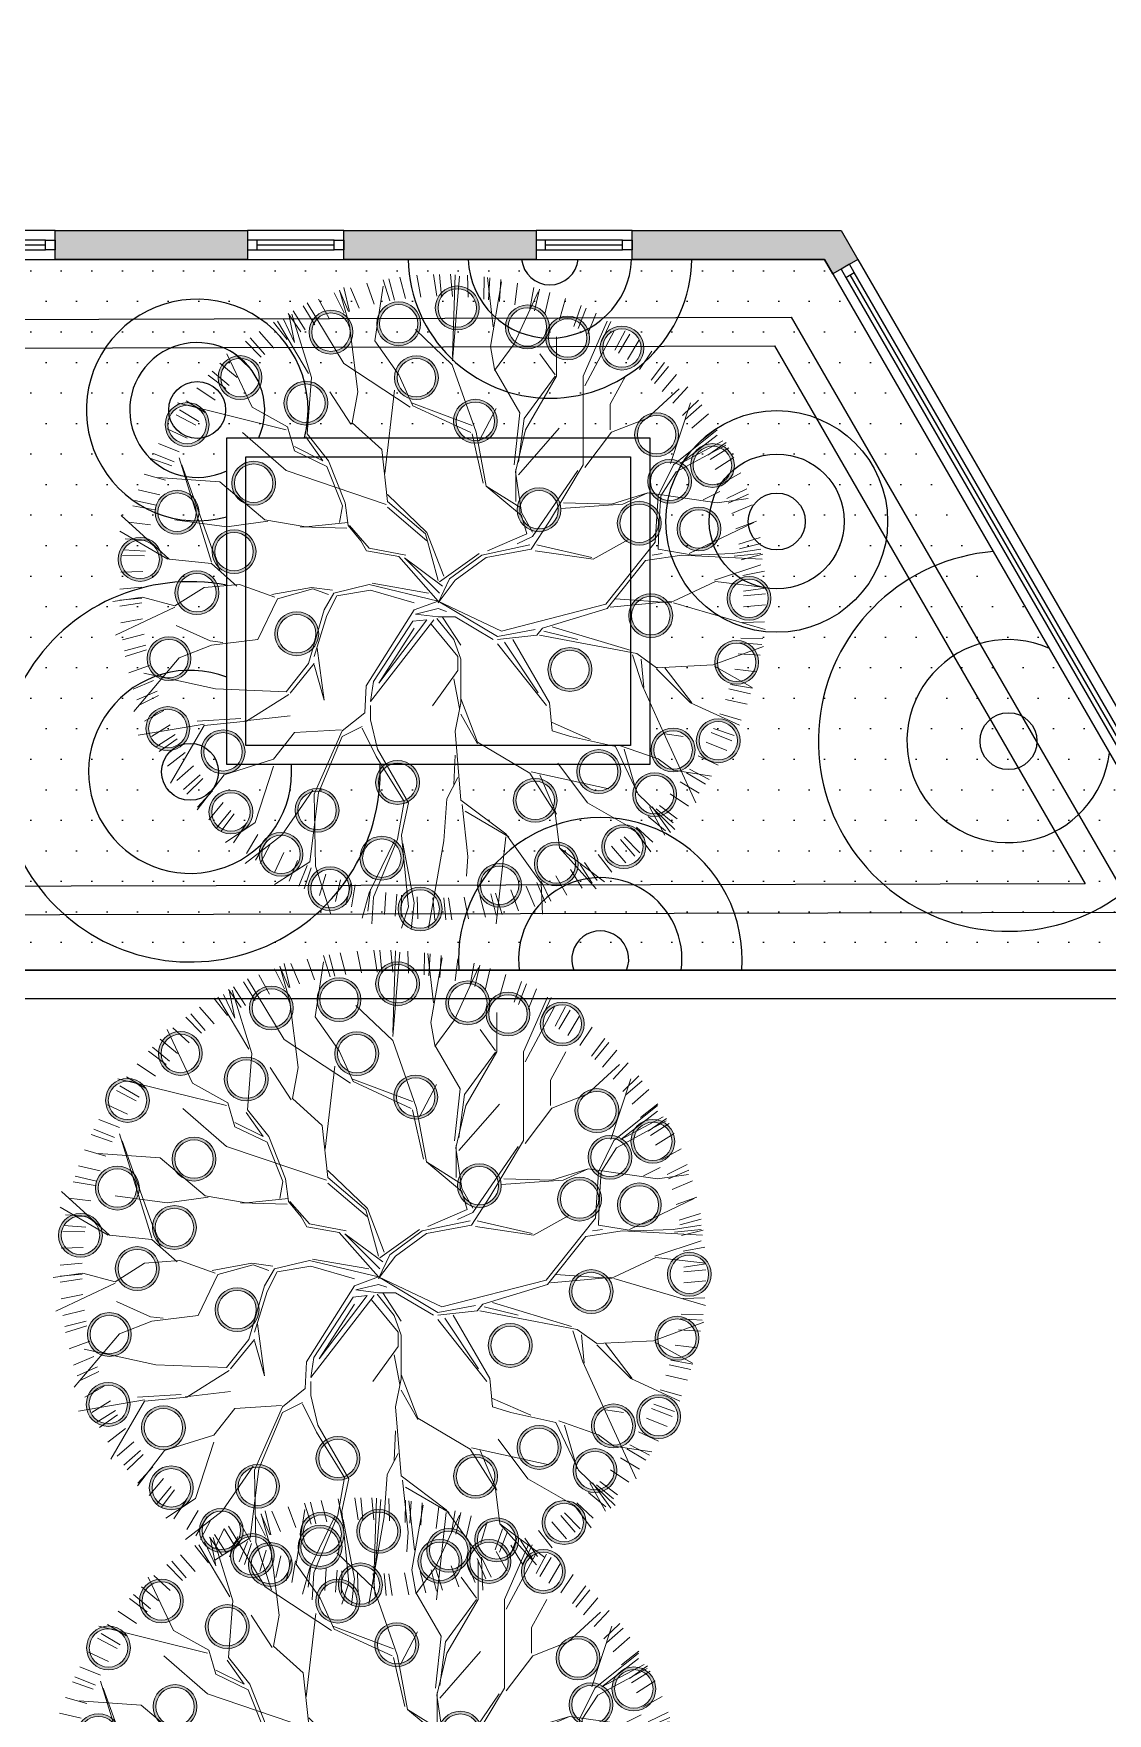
# Model space of a CAD drawing. Header units: metres. Extents: x 1769 to 3632, y 809 to 2652.
# Drawn here: x 2720.28 to 2725.86, y 1864 to 1872.74 of the extents above; entities that cross this region are included whole.
import ezdxf

# ---------------------------------------------------------------- set-up
doc = ezdxf.new("R2010")
doc.units = ezdxf.units.M
doc.header["$LTSCALE"] = 10
for name, color, linetype in [('A-FLOR-LEVL', 2, 'Continuous'), ('A-GLAZ', 150, 'Continuous'), ('A-PATT+', 8, 'Continuous'), ('A-WALL', 6, 'Continuous'), ('A-WALL-PATT', 8, 'Continuous'), ('L-PLNT-TREE', 66, 'Continuous'), ('L-POND+', 134, 'Continuous')]:
    doc.layers.add(name, color=color, linetype=linetype)

# ---------------------------------------------------------------- blocks, each defined once
blk = doc.blocks.new('REFERENCIA TOPOGRAFIA - SAN CRISTOBAL UTM$0$A$C383E4EAB')
at = {"layer": 'L-PLNT-TREE', "linetype": 'Continuous', "lineweight": 5}
h = blk.add_hatch(color=256, dxfattribs=at)
edge = h.paths.add_edge_path()
edge.add_arc((5.971, 10.8), 0.38, 0, 360)
edge = h.paths.add_edge_path(flags=16)
edge.add_arc((5.971, 10.8), 0.333, 0, 360)
h = blk.add_hatch(color=256, dxfattribs=at)
edge = h.paths.add_edge_path()
edge.add_arc((4.957, 10.525), 0.38, 0, 360)
edge = h.paths.add_edge_path(flags=16)
edge.add_arc((4.957, 10.525), 0.333, 0, 360)
h = blk.add_hatch(color=256, dxfattribs=at)
edge = h.paths.add_edge_path()
edge.add_arc((7.188, 10.47), 0.38, 0, 360)
edge = h.paths.add_edge_path(flags=16)
edge.add_arc((7.188, 10.47), 0.333, 0, 360)
h = blk.add_hatch(color=256, dxfattribs=at)
edge = h.paths.add_edge_path()
edge.add_arc((3.782, 10.379), 0.38, 0, 360)
edge = h.paths.add_edge_path(flags=16)
edge.add_arc((3.782, 10.379), 0.333, 0, 360)
h = blk.add_hatch(color=256, dxfattribs=at)
edge = h.paths.add_edge_path()
edge.add_arc((7.885, 10.277), 0.38, 0, 360)
edge = h.paths.add_edge_path(flags=16)
edge.add_arc((7.885, 10.277), 0.333, 0, 360)
h = blk.add_hatch(color=256, dxfattribs=at)
edge = h.paths.add_edge_path()
edge.add_arc((8.825, 10.103), 0.38, 0, 360)
edge = h.paths.add_edge_path(flags=16)
edge.add_arc((8.825, 10.103), 0.333, 0, 360)
h = blk.add_hatch(color=256, dxfattribs=at)
edge = h.paths.add_edge_path()
edge.add_arc((2.206, 9.592), 0.38, 0, 360)
edge = h.paths.add_edge_path(flags=16)
edge.add_arc((2.206, 9.592), 0.333, 0, 360)
h = blk.add_hatch(color=256, dxfattribs=at)
edge = h.paths.add_edge_path()
edge.add_arc((5.264, 9.589), 0.38, 0, 360)
edge = h.paths.add_edge_path(flags=16)
edge.add_arc((5.264, 9.589), 0.333, 0, 360)
h = blk.add_hatch(color=256, dxfattribs=at)
edge = h.paths.add_edge_path()
edge.add_arc((3.348, 9.148), 0.38, 0, 360)
edge = h.paths.add_edge_path(flags=16)
edge.add_arc((3.348, 9.148), 0.333, 0, 360)
h = blk.add_hatch(color=256, dxfattribs=at)
edge = h.paths.add_edge_path()
edge.add_arc((1.29, 8.778), 0.38, 0, 360)
edge = h.paths.add_edge_path(flags=16)
edge.add_arc((1.29, 8.778), 0.333, 0, 360)
h = blk.add_hatch(color=256, dxfattribs=at)
edge = h.paths.add_edge_path()
edge.add_arc((6.286, 8.835), 0.38, 0, 360)
edge = h.paths.add_edge_path(flags=16)
edge.add_arc((6.286, 8.835), 0.333, 0, 360)
h = blk.add_hatch(color=256, dxfattribs=at)
edge = h.paths.add_edge_path()
edge.add_arc((9.426, 8.602), 0.38, 0, 360)
edge = h.paths.add_edge_path(flags=16)
edge.add_arc((9.426, 8.602), 0.333, 0, 360)
h = blk.add_hatch(color=256, dxfattribs=at)
edge = h.paths.add_edge_path()
edge.add_arc((10.395, 8.068), 0.38, 0, 360)
edge = h.paths.add_edge_path(flags=16)
edge.add_arc((10.395, 8.068), 0.333, 0, 360)
h = blk.add_hatch(color=256, dxfattribs=at)
edge = h.paths.add_edge_path()
edge.add_arc((9.652, 7.792), 0.38, 0, 360)
edge = h.paths.add_edge_path(flags=16)
edge.add_arc((9.652, 7.792), 0.333, 0, 360)
h = blk.add_hatch(color=256, dxfattribs=at)
edge = h.paths.add_edge_path()
edge.add_arc((2.443, 7.761), 0.38, 0, 360)
edge = h.paths.add_edge_path(flags=16)
edge.add_arc((2.443, 7.761), 0.333, 0, 360)
h = blk.add_hatch(color=256, dxfattribs=at)
edge = h.paths.add_edge_path()
edge.add_arc((1.116, 7.258), 0.38, 0, 360)
edge = h.paths.add_edge_path(flags=16)
edge.add_arc((1.116, 7.258), 0.333, 0, 360)
h = blk.add_hatch(color=256, dxfattribs=at)
edge = h.paths.add_edge_path()
edge.add_arc((7.389, 7.3), 0.38, 0, 360)
edge = h.paths.add_edge_path(flags=16)
edge.add_arc((7.389, 7.3), 0.333, 0, 360)
h = blk.add_hatch(color=256, dxfattribs=at)
edge = h.paths.add_edge_path()
edge.add_arc((9.125, 7.067), 0.38, 0, 360)
edge = h.paths.add_edge_path(flags=16)
edge.add_arc((9.125, 7.067), 0.333, 0, 360)
h = blk.add_hatch(color=256, dxfattribs=at)
edge = h.paths.add_edge_path()
edge.add_arc((10.161, 6.967), 0.38, 0, 360)
edge = h.paths.add_edge_path(flags=16)
edge.add_arc((10.161, 6.967), 0.333, 0, 360)
h = blk.add_hatch(color=256, dxfattribs=at)
edge = h.paths.add_edge_path()
edge.add_arc((0.475, 6.439), 0.38, 0, 360)
edge = h.paths.add_edge_path(flags=16)
edge.add_arc((0.475, 6.439), 0.333, 0, 360)
h = blk.add_hatch(color=256, dxfattribs=at)
edge = h.paths.add_edge_path()
edge.add_arc((2.104, 6.575), 0.38, 0, 360)
edge = h.paths.add_edge_path(flags=16)
edge.add_arc((2.104, 6.575), 0.333, 0, 360)
h = blk.add_hatch(color=256, dxfattribs=at)
edge = h.paths.add_edge_path()
edge.add_arc((1.459, 5.863), 0.38, 0, 360)
edge = h.paths.add_edge_path(flags=16)
edge.add_arc((1.459, 5.863), 0.333, 0, 360)
h = blk.add_hatch(color=256, dxfattribs=at)
edge = h.paths.add_edge_path()
edge.add_arc((11.029, 5.765), 0.38, 0, 360)
edge = h.paths.add_edge_path(flags=16)
edge.add_arc((11.029, 5.765), 0.333, 0, 360)
h = blk.add_hatch(color=256, dxfattribs=at)
edge = h.paths.add_edge_path()
edge.add_arc((9.326, 5.465), 0.38, 0, 360)
edge = h.paths.add_edge_path(flags=16)
edge.add_arc((9.326, 5.465), 0.333, 0, 360)
h = blk.add_hatch(color=256, dxfattribs=at)
edge = h.paths.add_edge_path()
edge.add_arc((3.19, 5.151), 0.38, 0, 360)
edge = h.paths.add_edge_path(flags=16)
edge.add_arc((3.19, 5.151), 0.333, 0, 360)
h = blk.add_hatch(color=256, dxfattribs=at)
edge = h.paths.add_edge_path()
edge.add_arc((0.975, 4.72), 0.38, 0, 360)
edge = h.paths.add_edge_path(flags=16)
edge.add_arc((0.975, 4.72), 0.333, 0, 360)
h = blk.add_hatch(color=256, dxfattribs=at)
edge = h.paths.add_edge_path()
edge.add_arc((10.814, 4.656), 0.38, 0, 360)
edge = h.paths.add_edge_path(flags=16)
edge.add_arc((10.814, 4.656), 0.333, 0, 360)
h = blk.add_hatch(color=256, dxfattribs=at)
edge = h.paths.add_edge_path()
edge.add_arc((7.923, 4.531), 0.38, 0, 360)
edge = h.paths.add_edge_path(flags=16)
edge.add_arc((7.923, 4.531), 0.333, 0, 360)
h = blk.add_hatch(color=256, dxfattribs=at)
edge = h.paths.add_edge_path()
edge.add_arc((0.955, 3.508), 0.38, 0, 360)
edge = h.paths.add_edge_path(flags=16)
edge.add_arc((0.955, 3.508), 0.333, 0, 360)
h = blk.add_hatch(color=256, dxfattribs=at)
edge = h.paths.add_edge_path()
edge.add_arc((9.713, 3.136), 0.38, 0, 360)
edge = h.paths.add_edge_path(flags=16)
edge.add_arc((9.713, 3.136), 0.333, 0, 360)
h = blk.add_hatch(color=256, dxfattribs=at)
edge = h.paths.add_edge_path()
edge.add_arc((10.495, 3.296), 0.38, 0, 360)
edge = h.paths.add_edge_path(flags=16)
edge.add_arc((10.495, 3.296), 0.333, 0, 360)
h = blk.add_hatch(color=256, dxfattribs=at)
edge = h.paths.add_edge_path()
edge.add_arc((1.913, 3.104), 0.38, 0, 360)
edge = h.paths.add_edge_path(flags=16)
edge.add_arc((1.913, 3.104), 0.333, 0, 360)
h = blk.add_hatch(color=256, dxfattribs=at)
edge = h.paths.add_edge_path()
edge.add_arc((4.937, 2.573), 0.38, 0, 360)
edge = h.paths.add_edge_path(flags=16)
edge.add_arc((4.937, 2.573), 0.333, 0, 360)
h = blk.add_hatch(color=256, dxfattribs=at)
edge = h.paths.add_edge_path()
edge.add_arc((8.424, 2.762), 0.38, 0, 360)
edge = h.paths.add_edge_path(flags=16)
edge.add_arc((8.424, 2.762), 0.333, 0, 360)
h = blk.add_hatch(color=256, dxfattribs=at)
edge = h.paths.add_edge_path()
edge.add_arc((7.322, 2.262), 0.38, 0, 360)
edge = h.paths.add_edge_path(flags=16)
edge.add_arc((7.322, 2.262), 0.333, 0, 360)
h = blk.add_hatch(color=256, dxfattribs=at)
edge = h.paths.add_edge_path()
edge.add_arc((9.393, 2.362), 0.38, 0, 360)
edge = h.paths.add_edge_path(flags=16)
edge.add_arc((9.393, 2.362), 0.333, 0, 360)
h = blk.add_hatch(color=256, dxfattribs=at)
edge = h.paths.add_edge_path()
edge.add_arc((2.048, 2.062), 0.38, 0, 360)
edge = h.paths.add_edge_path(flags=16)
edge.add_arc((2.048, 2.062), 0.333, 0, 360)
h = blk.add_hatch(color=256, dxfattribs=at)
edge = h.paths.add_edge_path()
edge.add_arc((3.542, 2.089), 0.38, 0, 360)
edge = h.paths.add_edge_path(flags=16)
edge.add_arc((3.542, 2.089), 0.333, 0, 360)
h = blk.add_hatch(color=256, dxfattribs=at)
edge = h.paths.add_edge_path()
edge.add_arc((8.858, 1.461), 0.38, 0, 360)
edge = h.paths.add_edge_path(flags=16)
edge.add_arc((8.858, 1.461), 0.333, 0, 360)
h = blk.add_hatch(color=256, dxfattribs=at)
edge = h.paths.add_edge_path()
edge.add_arc((2.917, 1.326), 0.38, 0, 360)
edge = h.paths.add_edge_path(flags=16)
edge.add_arc((2.917, 1.326), 0.333, 0, 360)
h = blk.add_hatch(color=256, dxfattribs=at)
edge = h.paths.add_edge_path()
edge.add_arc((4.664, 1.261), 0.38, 0, 360)
edge = h.paths.add_edge_path(flags=16)
edge.add_arc((4.664, 1.261), 0.333, 0, 360)
h = blk.add_hatch(color=256, dxfattribs=at)
edge = h.paths.add_edge_path()
edge.add_arc((7.689, 1.161), 0.38, 0, 360)
edge = h.paths.add_edge_path(flags=16)
edge.add_arc((7.689, 1.161), 0.333, 0, 360)
h = blk.add_hatch(color=256, dxfattribs=at)
edge = h.paths.add_edge_path()
edge.add_arc((6.705, 0.789), 0.38, 0, 360)
edge = h.paths.add_edge_path(flags=16)
edge.add_arc((6.705, 0.789), 0.333, 0, 360)
h = blk.add_hatch(color=256, dxfattribs=at)
edge = h.paths.add_edge_path()
edge.add_arc((3.766, 0.733), 0.38, 0, 360)
edge = h.paths.add_edge_path(flags=16)
edge.add_arc((3.766, 0.733), 0.333, 0, 360)
h = blk.add_hatch(color=256, dxfattribs=at)
edge = h.paths.add_edge_path()
edge.add_arc((5.328, 0.38), 0.38, 0, 360)
edge = h.paths.add_edge_path(flags=16)
edge.add_arc((5.328, 0.38), 0.333, 0, 360)
for p, q in [((5.343, 10.988), (5.269, 11.365)), ((5.616, 11.001), (5.561, 11.381)), ((5.697, 10.999), (5.663, 11.381)), ((5.889, 10.999), (5.854, 11.382)), ((5.935, 11.373), (5.887, 9.958)), ((6.162, 10.983), (6.147, 11.367)), ((4.103, 10.495), (3.933, 11.105)), ((4.088, 10.737), (3.937, 11.09)), ((4.103, 10.738), (4.005, 11.154)), ((4.27, 10.797), (4.119, 11.15)), ((4.534, 10.866), (4.402, 11.226)), ((4.543, 10.227), (4.69, 11.178)), ((4.802, 10.921), (4.688, 11.288)), ((4.882, 10.931), (4.788, 11.304)), ((5.072, 10.962), (4.978, 11.334)), ((5.887, 9.884), (6.008, 11.349)), ((6.433, 10.953), (6.438, 11.337)), ((6.594, 10.47), (6.496, 11.325)), ((6.513, 10.938), (6.538, 11.321)), ((6.546, 10.129), (6.741, 11.252)), ((6.702, 10.908), (6.728, 11.291)), ((6.96, 10.177), (7.376, 11.081)), ((6.969, 10.85), (7.015, 11.231)), ((7.232, 10.777), (7.298, 11.156)), ((7.309, 10.75), (7.394, 11.125)), ((7.491, 10.691), (7.577, 11.066)), ((3.504, 10.509), (3.3, 10.834)), ((4.005, 9.836), (3.371, 10.886)), ((3.754, 10.618), (3.567, 10.953)), ((4.01, 10.714), (3.84, 11.059)), ((7.745, 10.592), (7.85, 10.961)), ((7.994, 10.479), (8.118, 10.842)), ((8.065, 10.44), (8.208, 10.797)), ((3.023, 10.251), (2.785, 10.553)), ((2.858, 10.567), (3.395, 9.665)), ((2.955, 10.617), (3.151, 10.201)), ((3.26, 10.386), (3.039, 10.7)), ((3.151, 10.201), (3.053, 10.69)), ((3.443, 9.592), (3.102, 10.69)), ((3.334, 10.421), (3.129, 10.746)), ((4.25, 9.347), (4.103, 10.495)), ((8.155, 9.619), (8.571, 10.57)), ((8.237, 10.353), (8.379, 10.71)), ((8.472, 10.215), (8.633, 10.564)), ((2.571, 9.945), (2.303, 10.221)), ((2.638, 9.991), (2.385, 10.28)), ((2.793, 10.104), (2.54, 10.393)), ((4.959, 9.64), (4.543, 10.227)), ((5.886, 9.814), (5.25, 10.425)), ((7.694, 9.619), (7.694, 10.3)), ((8.18, 9.449), (8.691, 10.4)), ((8.7, 10.065), (8.879, 10.405)), ((8.764, 10.016), (8.961, 10.345)), ((8.92, 9.903), (9.117, 10.233)), ((2.418, 9.078), (1.979, 10.006)), ((2.358, 9.775), (2.076, 10.036)), ((6.618, 9.737), (6.546, 10.129)), ((6.618, 9.713), (6.96, 10.177)), ((7.669, 9.64), (7.4, 10.006)), ((9.131, 9.73), (9.345, 10.049)), ((1.959, 9.402), (1.652, 9.632)), ((2.018, 9.457), (1.723, 9.703)), ((2.154, 9.593), (1.859, 9.839)), ((5.154, 9.078), (4.005, 9.836)), ((5.202, 9.104), (4.959, 9.64)), ((6.301, 8.643), (5.886, 9.814)), ((7.058, 8.981), (6.618, 9.737)), ((7.132, 8.883), (7.669, 9.616)), ((7.153, 8.688), (7.694, 9.619)), ((8.155, 8.082), (8.155, 9.619)), ((8.621, 9.129), (8.887, 9.619)), ((9.333, 9.546), (9.563, 9.853)), ((9.388, 9.487), (9.634, 9.782)), ((9.524, 9.352), (9.77, 9.647)), ((1.775, 9.2), (1.456, 9.414)), ((3.371, 8.614), (3.443, 9.592)), ((4.128, 8.786), (3.762, 9.347)), ((4.152, 8.81), (4.25, 9.347)), ((4.714, 7.931), (4.885, 9.372)), ((9.257, 8.884), (9.818, 9.399)), ((9.706, 9.147), (9.967, 9.429)), ((3.005, 8.688), (1.123, 9.152)), ((1.49, 8.833), (1.16, 9.03)), ((1.602, 8.989), (1.272, 9.186)), ((3.029, 8.737), (2.418, 9.078)), ((6.228, 8.762), (5.178, 9.152)), ((6.204, 8.64), (5.202, 9.104)), ((6.644, 9.054), (6.351, 8.493)), ((8.621, 8.688), (8.621, 9.129)), ((9.668, 8.102), (10.013, 9.154)), ((9.876, 8.934), (10.152, 9.202)), ((9.922, 8.867), (10.211, 9.12)), ((1.44, 8.769), (1.1, 8.948)), ((3.151, 8.322), (3.029, 8.737)), ((4.666, 8.346), (4.152, 8.81)), ((6.96, 8.078), (7.058, 8.981)), ((7.034, 8.127), (7.132, 8.883)), ((8.646, 8.643), (9.257, 8.884)), ((10.035, 8.712), (10.324, 8.965)), ((1.152, 8.306), (0.795, 8.448)), ((1.29, 8.541), (0.941, 8.702)), ((3.005, 7.981), (2.248, 8.64)), ((3.346, 8.566), (3.64, 8.151)), ((3.738, 8.151), (3.371, 8.614)), ((6.228, 8.614), (6.423, 7.76)), ((6.472, 7.712), (6.301, 8.643)), ((6.983, 7.957), (7.153, 8.688)), ((7.033, 7.907), (7.74, 8.713)), ((8.18, 8.032), (8.646, 8.643)), ((9.718, 8.082), (10.474, 8.688)), ((10.474, 8.593), (9.843, 8.102)), ((9.843, 8.102), (10.574, 8.493)), ((10.182, 8.482), (10.484, 8.72)), ((10.317, 8.245), (10.631, 8.466)), ((1.026, 8.063), (0.663, 8.187)), ((1.065, 8.134), (0.709, 8.277)), ((1.71, 6.393), (1.149, 8.2)), ((3.64, 8.151), (3.151, 8.395)), ((3.712, 8.053), (3.151, 8.322)), ((4.763, 7.444), (4.666, 8.346)), ((9.768, 7.957), (10.624, 8.422)), ((10.352, 8.172), (10.677, 8.376)), ((10.44, 8.001), (10.765, 8.205)), ((0.914, 7.814), (0.544, 7.919)), ((1.197, 8.078), (1.856, 6.247)), ((4.738, 7.394), (3.005, 7.981)), ((3.981, 7.37), (3.712, 8.053)), ((4.031, 7.418), (3.738, 8.151)), ((7.083, 7.251), (6.983, 7.957)), ((6.984, 7.444), (6.984, 8.005)), ((7.278, 6.835), (8.06, 7.982)), ((7.569, 7.105), (8.155, 8.082)), ((9.452, 7.542), (9.718, 8.082)), ((9.498, 7.542), (9.768, 7.957)), ((10.549, 7.751), (10.884, 7.938)), ((0.814, 7.56), (0.44, 7.646)), ((1.856, 7.784), (0.782, 7.858)), ((2.638, 7.125), (1.856, 7.784)), ((7.083, 7.201), (6.472, 7.712)), ((7.058, 7.346), (6.472, 7.712)), ((9.277, 7.591), (8.646, 7.396)), ((8.841, 7.396), (9.277, 7.591)), ((9.277, 7.591), (10.474, 7.421)), ((10.233, 7.471), (10.524, 7.616)), ((10.645, 7.495), (10.99, 7.665)), ((0.728, 7.301), (0.35, 7.367)), ((0.755, 7.378), (0.381, 7.463)), ((3.933, 7.077), (3.981, 7.37)), ((4.079, 7.028), (4.031, 7.418)), ((5.447, 6.906), (4.763, 7.565)), ((5.423, 6.882), (4.763, 7.444)), ((4.763, 7.346), (5.447, 6.759)), ((7.764, 7.321), (8.841, 7.396)), ((8.646, 7.396), (7.814, 7.421)), ((9.402, 6.736), (9.452, 7.542)), ((9.473, 7.105), (9.498, 7.542)), ((10.474, 7.421), (11.015, 7.496)), ((10.668, 7.417), (11.021, 7.569)), ((10.728, 7.235), (11.081, 7.386)), ((0.978, 6.442), (0.147, 7.199)), ((0.656, 7.038), (0.274, 7.084)), ((1.979, 7.004), (1.075, 7.125)), ((2.687, 7.101), (1.979, 7.004)), ((3.346, 7.004), (2.638, 7.125)), ((3.248, 7.004), (4.055, 6.98)), ((4.079, 7.077), (3.346, 7.004)), ((4.299, 6.759), (4.079, 7.028)), ((4.445, 6.637), (4.103, 7.028)), ((7.278, 6.91), (7.083, 7.251)), ((7.178, 6.885), (7.083, 7.201)), ((7.253, 6.615), (7.569, 7.105)), ((9.452, 6.615), (9.473, 7.105)), ((9.988, 6.54), (11.11, 7.08)), ((10.797, 6.971), (11.157, 7.103)), ((0.954, 6.442), (0.123, 6.93)), ((0.597, 6.771), (0.214, 6.797)), ((4.397, 6.588), (4.299, 6.759)), ((5.642, 6.076), (5.423, 6.882)), ((5.74, 6.15), (5.447, 6.906)), ((7.178, 6.885), (6.497, 6.59)), ((7.008, 6.711), (7.278, 6.835)), ((8.326, 6.445), (8.937, 6.785)), ((8.546, 5.664), (9.402, 6.736)), ((10.852, 6.703), (11.219, 6.817)), ((10.862, 6.623), (11.235, 6.717)), ((0.553, 6.502), (0.168, 6.507)), ((0.567, 6.582), (0.184, 6.607)), ((1.71, 6.369), (0.978, 6.442)), ((4.959, 6.49), (4.397, 6.588)), ((5.08, 6.516), (4.445, 6.637)), ((5.643, 5.717), (4.959, 6.49)), ((5.666, 5.857), (5.056, 6.466)), ((5.056, 6.466), (5.715, 5.978)), ((5.666, 6.052), (6.351, 6.54)), ((5.836, 6.104), (6.397, 6.515)), ((5.936, 6.079), (6.472, 6.47)), ((6.397, 6.515), (7.228, 6.69)), ((6.472, 6.47), (7.253, 6.615)), ((7.324, 6.59), (8.326, 6.445)), ((7.349, 6.69), (8.301, 6.47)), ((8.571, 5.589), (9.232, 6.42)), ((9.232, 6.42), (9.863, 6.515)), ((9.523, 6.54), (9.352, 6.515)), ((9.452, 6.615), (10.059, 6.515)), ((9.863, 6.515), (11.256, 6.445)), ((10.059, 6.515), (10.745, 6.54)), ((10.745, 6.54), (11.231, 6.615)), ((11.231, 6.54), (10.77, 6.495)), ((10.893, 6.434), (11.265, 6.528)), ((0.522, 6.231), (0.138, 6.216)), ((2.15, 5.978), (1.71, 6.369)), ((10.429, 6.079), (11.231, 6.345)), ((10.919, 6.162), (11.296, 6.236)), ((0.506, 5.958), (0.124, 5.923)), ((1.587, 5.954), (1.075, 5.636)), ((2.198, 6.003), (1.587, 5.954)), ((2.81, 5.783), (2.198, 6.003)), ((3.443, 5.954), (2.76, 5.831)), ((3.469, 5.929), (2.858, 5.759)), ((3.81, 5.905), (3.443, 5.954)), ((3.738, 5.831), (3.469, 5.929)), ((3.835, 5.857), (3.664, 5.563)), ((4.445, 6.003), (3.835, 5.857)), ((4.469, 5.905), (3.883, 5.807)), ((5.643, 5.717), (4.445, 6.003)), ((5.227, 5.686), (4.469, 5.905)), ((5.471, 5.857), (4.495, 6.027)), ((5.641, 5.689), (5.836, 6.104)), ((5.641, 5.689), (5.936, 6.079)), ((9.718, 5.714), (10.45, 6.054)), ((10.45, 6.054), (11.306, 5.955)), ((10.93, 5.808), (11.312, 5.843)), ((10.932, 5.889), (11.312, 5.944)), ((0.514, 5.783), (0, 5.71)), ((1.075, 5.612), (0.05, 5.124)), ((0.507, 5.766), (0.124, 5.732)), ((0.504, 5.685), (0.124, 5.63)), ((1.075, 5.636), (0.514, 5.783)), ((2.858, 5.759), (2.515, 5.051)), ((3.664, 5.563), (3.395, 4.635)), ((3.883, 5.807), (3.712, 5.465)), ((5.225, 5.564), (4.394, 4.247)), ((5.643, 5.717), (5.225, 5.564)), ((5.641, 5.589), (5.25, 5.493)), ((5.786, 5.539), (5.641, 5.589)), ((5.643, 5.717), (6.738, 5.198)), ((5.643, 5.717), (6.667, 5.103)), ((6.738, 5.198), (8.546, 5.664)), ((7.449, 5.248), (8.571, 5.589)), ((8.621, 5.614), (9.718, 5.714)), ((8.716, 5.759), (9.693, 5.689)), ((9.718, 5.689), (11.306, 5.223)), ((10.93, 5.616), (11.313, 5.651)), ((0.517, 5.412), (0.14, 5.338)), ((1.686, 5.027), (1.099, 5.295)), ((3.712, 5.465), (3.493, 4.758)), ((5.566, 5.394), (4.468, 3.977)), ((4.518, 4.322), (5.2, 5.369)), ((5.445, 5.394), (4.614, 4.297)), ((4.614, 4.297), (5.225, 5.248)), ((5.2, 5.369), (5.445, 5.394)), ((5.25, 5.493), (5.641, 5.443)), ((5.52, 5.319), (5.984, 4.758)), ((5.618, 5.417), (5.911, 5.051)), ((5.641, 5.443), (5.936, 5.443)), ((5.715, 5.441), (6.032, 4.953)), ((5.936, 5.443), (6.592, 5.053)), ((7.349, 5.128), (7.449, 5.248)), ((7.619, 5.273), (8.986, 4.858)), ((10.914, 5.344), (11.298, 5.358)), ((0.544, 5.141), (0.171, 5.047)), ((0.574, 4.951), (0.202, 4.857)), ((1.71, 4.953), (1.149, 4.733)), ((1.906, 5.001), (1.686, 5.027)), ((2.515, 5.051), (1.71, 4.953)), ((5.911, 5.051), (6.032, 4.709)), ((6.667, 5.103), (7.324, 5.223)), ((6.667, 5.053), (7.349, 5.128)), ((6.667, 4.978), (7.519, 3.906)), ((6.788, 5.003), (7.374, 4.126)), ((6.933, 5.053), (7.569, 3.956)), ((7.399, 5.128), (9.082, 4.808)), ((7.474, 5.198), (8.06, 5.053)), ((10.869, 4.992), (11.252, 4.967)), ((10.884, 5.072), (11.268, 5.067)), ((0.585, 4.871), (0.218, 4.757)), ((1.149, 4.733), (0.366, 3.805)), ((3.664, 4.002), (3.541, 4.904)), ((5.984, 4.758), (5.984, 4.513)), ((6.032, 4.709), (6.032, 3.952)), ((9.011, 4.783), (9.182, 4.247)), ((9.082, 4.808), (9.427, 4.563)), ((9.157, 4.712), (9.207, 4.222)), ((10.404, 4.613), (11.281, 4.932)), ((10.839, 4.803), (11.222, 4.777)), ((0.64, 4.603), (0.279, 4.471)), ((1.784, 4.197), (0.538, 4.465)), ((3.395, 4.635), (3.005, 4.147)), ((3.493, 4.635), (3.077, 4.123)), ((3.493, 4.611), (3.664, 4.002)), ((5.984, 4.513), (5.544, 3.904)), ((9.427, 4.563), (10.404, 4.613)), ((9.427, 4.542), (10.013, 3.956)), ((9.572, 4.563), (10.038, 3.956)), ((10.429, 4.588), (11.085, 4.222)), ((10.781, 4.536), (11.162, 4.491)), ((0.708, 4.339), (0.355, 4.188)), ((0.768, 4.157), (0.415, 4.006)), ((0.791, 4.079), (0.446, 3.91)), ((3.005, 4.147), (1.784, 4.197)), ((3.053, 4.099), (2.32, 3.635)), ((4.394, 4.247), (4.369, 3.782)), ((4.468, 3.977), (4.518, 4.322)), ((5.911, 4.368), (6.008, 3.854)), ((9.182, 4.247), (9.548, 3.441)), ((10.681, 4.196), (11.056, 4.111)), ((10.708, 4.273), (11.087, 4.207)), ((0.887, 3.823), (0.552, 3.636)), ((4.468, 3.906), (4.468, 3.661)), ((6.032, 3.952), (5.935, 3.464)), ((6.032, 4.026), (6.325, 3.269)), ((7.569, 3.956), (7.619, 3.466)), ((10.013, 3.956), (10.865, 3.566)), ((10.622, 4.014), (10.997, 3.929)), ((1.587, 3.586), (0.44, 3.391)), ((0.997, 3.573), (0.671, 3.369)), ((1.587, 3.562), (1.002, 2.561)), ((2.223, 3.683), (1.466, 3.635)), ((2.32, 3.635), (1.587, 3.562)), ((3.075, 3.731), (2.288, 3.64)), ((4.369, 3.782), (3.978, 3.466)), ((4.323, 3.541), (3.978, 3.37)), ((4.323, 3.516), (4.564, 3.025)), ((4.468, 3.661), (4.589, 3.15)), ((6.032, 3.757), (6.325, 3.244)), ((7.619, 3.611), (8.28, 3.32)), ((10.41, 3.511), (10.773, 3.387)), ((10.523, 3.76), (10.892, 3.655)), ((1.084, 3.403), (0.759, 3.198)), ((1.119, 3.329), (0.805, 3.108)), ((3.151, 3.44), (2.784, 2.976)), ((3.957, 3.488), (3.151, 3.44)), ((3.978, 3.466), (3.492, 2.369)), ((3.978, 3.37), (3.566, 2.394)), ((5.935, 3.464), (6.032, 2.268)), ((6.325, 3.269), (7.229, 2.732)), ((7.619, 3.466), (7.935, 3.37)), ((7.935, 3.37), (8.716, 3.196)), ((8.766, 3.221), (9.452, 2.98)), ((9.548, 3.441), (10.109, 2.219)), ((9.572, 3.416), (9.888, 3.37)), ((10.284, 3.269), (10.641, 3.126)), ((10.371, 3.44), (10.728, 3.297)), ((1.254, 3.092), (0.952, 2.854)), ((2.784, 2.976), (1.93, 2.708)), ((4.564, 3.025), (5.054, 2.244)), ((4.589, 3.15), (5.129, 2.219)), ((5.935, 3.048), (5.911, 2.536)), ((8.716, 3.196), (9.107, 2.369)), ((8.866, 3.15), (9.082, 2.394)), ((9.452, 2.98), (9.718, 2.784)), ((10.146, 3.033), (10.495, 2.872)), ((1.401, 2.862), (1.112, 2.609)), ((1.514, 2.707), (1.225, 2.454)), ((1.56, 2.64), (1.285, 2.372)), ((1.93, 2.708), (1.466, 2.097)), ((2.784, 2.853), (2.467, 1.877)), ((5.984, 2.658), (5.789, 2.292)), ((7.229, 2.732), (7.669, 2.047)), ((7.253, 2.756), (8.597, 2.463)), ((7.4, 2.708), (7.693, 2.023)), ((7.715, 2.905), (8.23, 2.219)), ((9.718, 2.784), (10.379, 2.685)), ((9.947, 2.741), (10.276, 2.544)), ((9.996, 2.805), (10.336, 2.626)), ((1.73, 2.427), (1.469, 2.145)), ((3.469, 2.439), (2.931, 1.657)), ((3.566, 2.394), (3.417, 1.197)), ((3.492, 2.369), (3.517, 1.123)), ((9.107, 2.369), (9.743, 1.758)), ((9.661, 2.374), (9.98, 2.16)), ((9.834, 2.585), (10.164, 2.388)), ((1.912, 2.223), (1.666, 1.928)), ((2.048, 2.087), (1.802, 1.792)), ((5.054, 2.244), (4.934, 1.588)), ((5.129, 2.219), (5.005, 1.659)), ((5.789, 2.292), (5.74, 1.559)), ((6.032, 2.268), (6.815, 1.682)), ((6.056, 2.194), (6.155, 1.291)), ((6.106, 2.073), (6.863, 1.633)), ((7.669, 2.047), (7.743, 1.438)), ((8.23, 2.219), (9.036, 1.758)), ((9.302, 2.149), (9.572, 1.659)), ((9.352, 2.149), (9.668, 1.708)), ((9.418, 2.117), (9.713, 1.871)), ((9.477, 2.173), (9.784, 1.942)), ((2.104, 2.028), (1.873, 1.721)), ((2.467, 1.877), (1.954, 1.535)), ((2.305, 1.844), (2.091, 1.525)), ((9.036, 1.758), (9.327, 1.368)), ((9.078, 1.8), (9.36, 1.538)), ((9.283, 1.981), (9.578, 1.735)), ((2.931, 1.657), (2.296, 1.169)), ((2.516, 1.671), (2.319, 1.341)), ((2.672, 1.559), (2.475, 1.229)), ((2.736, 1.509), (2.557, 1.169)), ((4.443, 0.657), (4.884, 1.563)), ((4.934, 1.588), (4.518, 0.587)), ((5.005, 1.659), (5.129, 0.416)), ((5.225, 0.487), (5.03, 1.513)), ((5.74, 1.559), (5.471, 0.046)), ((6.815, 1.633), (6.644, 0.12)), ((6.815, 1.682), (7.424, 0.827)), ((8.643, 1.47), (8.896, 1.181)), ((8.798, 1.583), (9.051, 1.294)), ((8.865, 1.629), (9.133, 1.354)), ((2.964, 1.359), (2.803, 1.01)), ((3.417, 1.197), (2.806, 0.807)), ((3.2, 1.221), (3.057, 0.864)), ((6.155, 1.291), (6.13, 0.95)), ((7.743, 1.438), (8.524, 0.852)), ((7.743, 1.438), (8.377, 0.729)), ((8.176, 1.188), (8.397, 0.874)), ((8.413, 1.323), (8.651, 1.021)), ((3.371, 1.134), (3.228, 0.778)), ((3.442, 1.095), (3.318, 0.732)), ((3.517, 1.123), (3.783, 0.292)), ((3.691, 0.983), (3.586, 0.613)), ((3.945, 0.883), (3.86, 0.509)), ((7.682, 0.956), (7.869, 0.621)), ((7.932, 1.066), (8.136, 0.74)), ((8.103, 1.153), (8.307, 0.828)), ((4.127, 0.824), (4.042, 0.45)), ((4.204, 0.797), (4.138, 0.419)), ((4.323, 0.221), (4.443, 0.657)), ((4.467, 0.725), (4.422, 0.343)), ((4.518, 0.587), (4.493, 0.121)), ((4.734, 0.666), (4.708, 0.283)), ((4.923, 0.636), (4.898, 0.253)), ((5.003, 0.622), (4.998, 0.238)), ((5.275, 0.591), (5.289, 0.207)), ((6.093, 0.586), (6.167, 0.209)), ((6.365, 0.613), (6.459, 0.24)), ((6.554, 0.643), (6.648, 0.271)), ((6.634, 0.654), (6.748, 0.287)), ((6.902, 0.709), (7.034, 0.348)), ((7.166, 0.777), (7.317, 0.424)), ((7.348, 0.837), (7.5, 0.484)), ((7.424, 0.827), (7.448, 0.291)), ((7.426, 0.86), (7.596, 0.515)), ((5.129, 0.416), (5.005, 0.047)), ((5.175, 0.026), (5.225, 0.487)), ((5.547, 0.575), (5.582, 0.193)), ((5.739, 0.576), (5.774, 0.193)), ((5.82, 0.573), (5.875, 0.193))]:
    blk.add_line(p, q, dxfattribs=at)
for centre, radius in [((5.971, 10.8), 0.38), ((5.971, 10.8), 0.333), ((4.957, 10.525), 0.38), ((4.957, 10.525), 0.333), ((7.188, 10.47), 0.38), ((7.188, 10.47), 0.333), ((3.782, 10.379), 0.38), ((3.782, 10.379), 0.333), ((7.885, 10.277), 0.38), ((7.885, 10.277), 0.333), ((8.825, 10.103), 0.38), ((8.825, 10.103), 0.333), ((2.206, 9.592), 0.38), ((2.206, 9.592), 0.333), ((5.264, 9.589), 0.38), ((5.264, 9.589), 0.333), ((3.348, 9.148), 0.38), ((3.348, 9.148), 0.333), ((1.29, 8.778), 0.38), ((1.29, 8.778), 0.333), ((6.286, 8.835), 0.38), ((6.286, 8.835), 0.333), ((9.426, 8.602), 0.38), ((9.426, 8.602), 0.333), ((10.395, 8.068), 0.38), ((9.652, 7.792), 0.38), ((10.395, 8.068), 0.333), ((2.443, 7.761), 0.38), ((2.443, 7.761), 0.333), ((9.652, 7.792), 0.333), ((1.116, 7.258), 0.38), ((1.116, 7.258), 0.333), ((7.389, 7.3), 0.38), ((7.389, 7.3), 0.333), ((9.125, 7.067), 0.38), ((9.125, 7.067), 0.333), ((10.161, 6.967), 0.38), ((10.161, 6.967), 0.333), ((0.475, 6.439), 0.38), ((0.475, 6.439), 0.333), ((2.104, 6.575), 0.38), ((2.104, 6.575), 0.333), ((1.459, 5.863), 0.38), ((1.459, 5.863), 0.333), ((11.029, 5.765), 0.38), ((9.326, 5.465), 0.38), ((11.029, 5.765), 0.333), ((9.326, 5.465), 0.333), ((3.19, 5.151), 0.38), ((3.19, 5.151), 0.333), ((0.975, 4.72), 0.38), ((0.975, 4.72), 0.333), ((10.814, 4.656), 0.38), ((10.814, 4.656), 0.333), ((7.923, 4.531), 0.38), ((7.923, 4.531), 0.333), ((0.955, 3.508), 0.38), ((0.955, 3.508), 0.333), ((9.713, 3.136), 0.38), ((10.495, 3.296), 0.38), ((10.495, 3.296), 0.333), ((1.913, 3.104), 0.38), ((1.913, 3.104), 0.333), ((9.713, 3.136), 0.333), ((4.937, 2.573), 0.38), ((8.424, 2.762), 0.38), ((8.424, 2.762), 0.333), ((4.937, 2.573), 0.333), ((7.322, 2.262), 0.38), ((9.393, 2.362), 0.38), ((9.393, 2.362), 0.333), ((2.048, 2.062), 0.38), ((2.048, 2.062), 0.333), ((3.542, 2.089), 0.38), ((3.542, 2.089), 0.333), ((7.322, 2.262), 0.333), ((8.858, 1.461), 0.38), ((8.858, 1.461), 0.333), ((2.917, 1.326), 0.38), ((2.917, 1.326), 0.333), ((4.664, 1.261), 0.38), ((4.664, 1.261), 0.333), ((7.689, 1.161), 0.38), ((7.689, 1.161), 0.333), ((6.705, 0.789), 0.38), ((3.766, 0.733), 0.38), ((3.766, 0.733), 0.333), ((6.705, 0.789), 0.333), ((5.328, 0.38), 0.38), ((5.328, 0.38), 0.333)]:
    blk.add_circle(centre, radius, dxfattribs=at)
blk = doc.blocks.new('*U407')
at = {"layer": 'A-GLAZ', "ltscale": 0.01}
for p, q in [((0.0162343, 0.000025), (0.0200567, 0.000025)), ((0.0162343, 0), (0.0200567, 0)), ((0.0200567, -0.000025), (0.0162343, -0.000025))]:
    blk.add_line(p, q, dxfattribs=at)
for points in [[(0.0161843, -0.000025), (0.0162343, -0.000025), (0.0162343, 0.000025), (0.0161843, 0.000025)], [(0.0201067, -0.000025), (0.0200567, -0.000025), (0.0200567, 0.000025), (0.0201067, 0.000025)]]:
    blk.add_lwpolyline(points, close=True, dxfattribs=at)
blk = doc.blocks.new('*U419')
at = {"layer": 'A-GLAZ', "ltscale": 0.01}
for p, q in [((0.0179039, 0.000025), (0.0183039, 0.000025)), ((0.0179039, 0), (0.0183039, 0)), ((0.0183039, -0.000025), (0.0179039, -0.000025))]:
    blk.add_line(p, q, dxfattribs=at)
for points in [[(0.0178539, -0.000025), (0.0179039, -0.000025), (0.0179039, 0.000025), (0.0178539, 0.000025)], [(0.0183539, -0.000025), (0.0183039, -0.000025), (0.0183039, 0.000025), (0.0183539, 0.000025)]]:
    blk.add_lwpolyline(points, close=True, dxfattribs=at)
blk = doc.blocks.new('A$Cd883a3ea')
at = {"layer": 'L-POND+', "ltscale": 0.01}
h = blk.add_hatch(dxfattribs=at)
h.set_pattern_fill('DOTS', color=256, scale=0.1)
h.paths.add_polyline_path([(0, 3.8447), (5.8751, 3.8448), (7.8795, 0.3729), (7.4899, 0.1477), (0, 0.1477)])
h.paths.add_polyline_path([(2.7667, 2.9177), (4.9667, 2.9177), (4.9667, 1.2177), (2.7667, 1.2177)], flags=16)
at = {"layer": 'A-WALL', "ltscale": 0.01}
for points in [[(0.3, 3.5294), (5.7019, 3.5448), (7.4899, 0.4477), (0.3, 0.4323)], [(0.45, 3.3794), (5.6153, 3.3948), (7.2301, 0.5977), (0.45, 0.5823)], [(2.7667, 2.9177), (4.9667, 2.9177), (4.9667, 1.2177), (2.7667, 1.2177)], [(2.8667, 2.8177), (4.8667, 2.8177), (4.8667, 1.3177), (2.8667, 1.3177)], [(1.4, 0.1477), (7.4898, 0.1478), (7.5752, 0), (1.4, 0)]]:
    blk.add_lwpolyline(points, close=True, dxfattribs=at)
at = {"layer": 'L-POND+', "ltscale": 0.01}
blk.add_lwpolyline([(0, 3.8448), (5.8751, 3.8448), (7.8796, 0.3727), (7.4899, 0.1477), (0, 0.1477)], close=True, dxfattribs=at)
for centre, radius in [((0.829, 2.9726), 0.7376), ((0.829, 2.9726), 0.425), ((2.6131, 3.0616), 0.148), ((0.829, 2.9726), 0.148), ((5.6268, 2.4819), 0.5763), ((5.6268, 2.4819), 0.3509), ((5.6268, 2.4819), 0.148), ((0.64, 1.106), 0.5763), ((6.8316, 1.3395), 0.148), ((0.64, 1.106), 0.3509), ((2.5761, 1.1799), 0.148), ((0.64, 1.106), 0.148)]:
    blk.add_circle(centre, radius, dxfattribs=at)
for centre, radius, start, end in [((4.4472, 3.8604), 0.7376, 181.20817, 358.79297), ((4.4472, 3.8604), 0.425, 182.09644, 357.9047), ((4.4472, 3.8604), 0.148, 186.02821, 353.97293), ((2.6131, 3.0616), 0.5763, 345.54288, 285.46502), ((2.6131, 3.0616), 0.3509, 335.79849, 295.96699), ((6.8316, 1.3395), 0.9888, 94.59302, 325.4055), ((2.5761, 1.1799), 0.9888, 78.88634, 2.19578), ((6.8316, 1.3395), 0.528, 66.53869, 353.45983), ((2.5761, 1.1799), 0.528, 68.84008, 4.11455), ((4.7089, 0.2047), 0.7376, 355.5732, 184.4268), ((4.7089, 0.2047), 0.425, 352.30263, 187.69737), ((4.7089, 0.2047), 0.148, 337.38213, 202.61787)]:
    blk.add_arc(centre, radius, start, end, dxfattribs=at)
blk = doc.blocks.new('A$Ca70b421f')
at = {"layer": 'A-PATT+', "ltscale": 0.01, "true_color": 0x939598}
h = blk.add_hatch(dxfattribs=at)
h.set_pattern_fill('DOLMIT', color=252, scale=0.018)
edge = h.paths.add_edge_path()
edge.add_line((25.336, 3.261), (25.336, 0.2))
edge.add_line((25.336, 0.2), (21.7137, 0.2008))
edge.add_arc((21.0849, 39.1483), 38.9526, 269.18272, 270.92484, ccw=False)
edge.add_arc((20.4924, -1.9182), 2.1182, 88.99985, 105.352)
edge.add_arc((20.2844, -1.1028), 1.277, 106.04077, 133.34504)
edge.add_line((19.4079, -0.1742), (20.1805, -0.8937))
edge.add_arc((22.7378, -4.4897), 4.4126, 113.91928, 125.41784, ccw=False)
edge.add_arc((23.1734, -5.7416), 5.7347, 93.3642, 112.82617, ccw=False)
edge.add_line((22.8368, -0.0169), (25.336, 0))
edge.add_line((25.336, 0), (40.8755, 0))
edge.add_line((40.8755, 0), (40.8755, 8.8623))
edge.add_line((40.8755, 8.8623), (64.844, 22.7005))
edge.add_line((64.844, 22.7005), (63.6758, 24.7237))
edge.add_line((63.6758, 24.7237), (62.1168, 23.8237))
edge.add_line((62.1168, 23.8237), (61.5418, 24.8196))
edge.add_line((61.5418, 24.8196), (63.1012, 25.7199))
edge.add_line((63.1012, 25.7199), (57.7874, 34.9238))
edge.add_line((57.7874, 34.9238), (54.6065, 33.0876))
edge.add_line((54.6065, 33.0876), (54.6064, 20.8154))
edge.add_line((54.6064, 20.8154), (49.8442, 18.0657))
edge.add_line((49.8442, 18.0657), (50.419, 17.0701))
edge.add_line((50.419, 17.0701), (50.0293, 16.8451))
edge.add_line((50.0293, 16.8451), (49.4544, 17.8408))
edge.add_line((49.4544, 17.8408), (45.1837, 15.3751))
edge.add_line((45.1837, 15.3751), (16.566, 15.375))
edge.add_line((16.566, 15.375), (16.566, 15.5))
edge.add_line((16.566, 15.5), (7.1793, 15.5))
edge.add_line((7.1793, 15.5), (7.1793, 19.454))
edge.add_line((7.1793, 19.454), (0, 19.4542))
edge.add_line((0, 19.4542), (0.0007, 13.375))
edge.add_line((0.0007, 13.375), (15.066, 13.375))
edge.add_line((15.066, 13.375), (15.066, 2.4175))
edge.add_arc((18.8858, 2.4729), 3.8202, 180.83161, 254.29524)
edge.add_arc((18.5138, 0.5707), 1.8948, 223.02926, 249.55017, ccw=False)
edge.add_arc((18.2834, 1.0412), 2.1079, 148.21863, 236.78213, ccw=False)
edge.add_arc((18.6399, 0.629), 2.633, 91.55469, 144.67687, ccw=False)
edge.add_line((18.5684, 3.261), (25.336, 3.261))
h.paths.add_polyline_path([(28.836, 4.3999), (37.9755, 4.3999), (37.9755, 3.6999), (29.536, 3.6999), (29.536, 2.6653), (28.836, 2.6653)], flags=16)
h.paths.add_polyline_path([(23.836, 4.5999), (17.986, 4.5999), (17.986, 12.575), (20.486, 12.575), (20.486, 7.5999), (37.9755, 7.5999), (37.9755, 4.5999)], flags=16)
edge = h.paths.add_edge_path(flags=16)
edge.add_arc((21.0849, 39.1483), 39.1526, 269.18224, 270.86008, ccw=False)
edge.add_arc((20.4924, -1.9182), 1.9182, 88.99057, 105.31545)
edge.add_arc((20.2844, -1.1028), 1.077, 106.10358, 121.84519)
edge.add_line((19.7162, -0.188), (20.1997, -0.6382))
edge.add_arc((22.7378, -4.4897), 4.6126, 113.89552, 123.38451, ccw=False)
edge.add_arc((23.1734, -5.7416), 5.9347, 104.6475, 112.84455, ccw=False)

msp = doc.modelspace()

# ---------------------------------------------------------------- block references
at = {"layer": 'A-FLOR-LEVL'}
msp.add_blockref('A$Ca70b421f', (2681.9374, 1840.6909), dxfattribs=at)

# ---------------------------------------------------------------- next in the draw order: hatches: boundary and pattern name
at = {"layer": 'A-WALL-PATT', "ltscale": 0.01}
h = msp.add_hatch(color=256, dxfattribs=at)
h.dxf.hatch_style = 1
h.paths.add_polyline_path([(2724.3879, 1871.5628), (2723.3879, 1871.5628), (2723.3879, 1871.7128), (2724.4745, 1871.7128), (2724.5611, 1871.5628), (2724.4312, 1871.4878)])
h.paths.add_polyline_path([(2722.7147, 1871.5628), (2721.8879, 1871.5628), (2721.8879, 1871.7128), (2722.8879, 1871.7128), (2722.8879, 1871.5628)])
h.paths.add_polyline_path([(2721.2147, 1871.5628), (2720.3879, 1871.5628), (2720.3879, 1871.7128), (2721.3879, 1871.7128), (2721.3879, 1871.5628)])
h.paths.add_polyline_path([(2719.7147, 1871.5628), (2718.3629, 1871.5628), (2718.3629, 1871.7128), (2719.8879, 1871.7128), (2719.8879, 1871.5628)])

# ---------------------------------------------------------------- next in the draw order: linework, layer by layer
at = {"layer": 'A-WALL', "ltscale": 0.01}
for p, q in [((2720.3879, 1871.7128), (2719.8879, 1871.7128)), ((2721.8879, 1871.7128), (2721.3879, 1871.7128)), ((2723.3879, 1871.7128), (2722.8879, 1871.7128)), ((2724.5611, 1871.5628), (2726.5228, 1868.1663))]:
    msp.add_line(p, q, dxfattribs=at)
for points in [[(2721.2147, 1871.5628), (2720.3879, 1871.5628), (2720.3879, 1871.7128), (2721.3879, 1871.7128), (2721.3879, 1871.5628), (2721.2147, 1871.5628)], [(2722.7147, 1871.5628), (2721.8879, 1871.5628), (2721.8879, 1871.7128), (2722.8879, 1871.7128), (2722.8879, 1871.5628), (2722.7147, 1871.5628)], [(2724.3879, 1871.5628), (2723.3879, 1871.5628), (2723.3879, 1871.7128), (2724.4745, 1871.7128), (2724.5611, 1871.5628), (2724.4312, 1871.4878), (2724.3879, 1871.5628)]]:
    msp.add_lwpolyline(points, dxfattribs=at)

# ---------------------------------------------------------------- next in the draw order: block references
at = {"layer": 'A-GLAZ', "ltscale": 0.01, "xscale": -1000.000000000007, "yscale": 1000.000000000007, "zscale": 1000.000000000007}
for name, p, rotation in [('*U419', (2738.2418, 1871.638), 0.0006849281418830343), ('*U419', (2739.7418, 1871.638), 0.0006849281418830343), ('*U419', (2741.2418, 1871.638), 0.0006849281418830343), ('*U407', (2734.5494, 1854.1124), 299.9995999894581)]:
    msp.add_blockref(name, p, dxfattribs=dict(at, rotation=rotation))
at = {"layer": 'L-PLNT-TREE', "xscale": 0.2999999999883585, "yscale": 0.2999999999883585, "zscale": 0.2999999999883585}
for p in [(2720.6868, 1868.0708), (2720.3766, 1864.5558), (2720.2779, 1861.7086)]:
    msp.add_blockref('REFERENCIA TOPOGRAFIA - SAN CRISTOBAL UTM$0$A$C383E4EAB', p, dxfattribs=at)
at = {"layer": 'L-POND+'}
msp.add_blockref('A$Cd883a3ea', (2718.5129, 1867.7181), dxfattribs=at)

doc.saveas('drawing.dxf')
